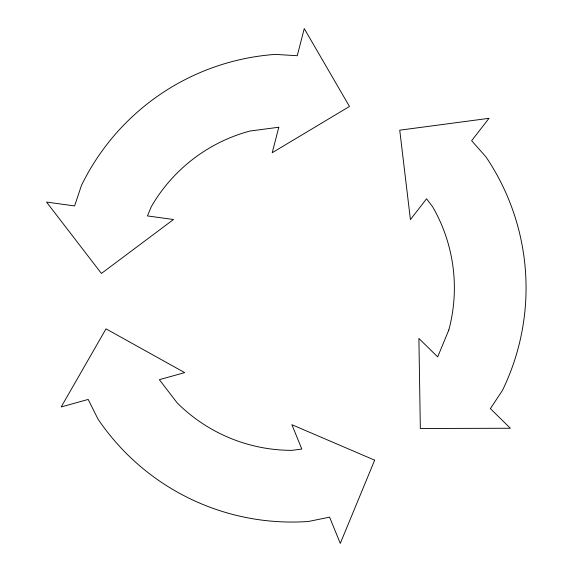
<?xml version="1.0" encoding="UTF-8"?>
<svg xmlns="http://www.w3.org/2000/svg" width="572" height="572" viewBox="0 0 572 572"><rect width="100%" height="100%" fill="white"/><g stroke="black" fill="none" stroke-linecap="round" stroke-linejoin="round"><path stroke-width="0.86" d="M278.793 127.241L272.222 152.717L349.478 106.463L304.247 28.6L297.254 55.72L275.418 54.397A234.12 234.12 0 0 0 81.431 185.478L74.61 205.927L46.525 202.073L101.423 273.452L173.516 219.505L147.462 215.93L151.28 206.721A162.427 162.427 0 0 1 249.9 131.045L278.793 127.241M374.66 460.167L340.29 543.4L329.586 517.152L308.465 521.471A234.12 234.12 0 0 1 97.955 419.011L88.181 399.442L61.197 406.942L106.013 328.843L184.699 372.622L159.345 379.665L177.091 402.788A162.427 162.427 0 0 0 291.942 450.357L301.823 449.056L291.892 424.703L374.66 460.167M448.834 329.972L437.68 356.899L418.904 338.467L420.334 428.499L510.374 428.256L490.39 408.644L502.452 390.39A234.12 234.12 0 0 0 485.928 156.857L471.628 140.719L489.003 118.325L399.742 130.18L410.417 219.591L426.54 198.813L432.604 206.721A162.427 162.427 0 0 1 448.834 329.972"/></g></svg>
